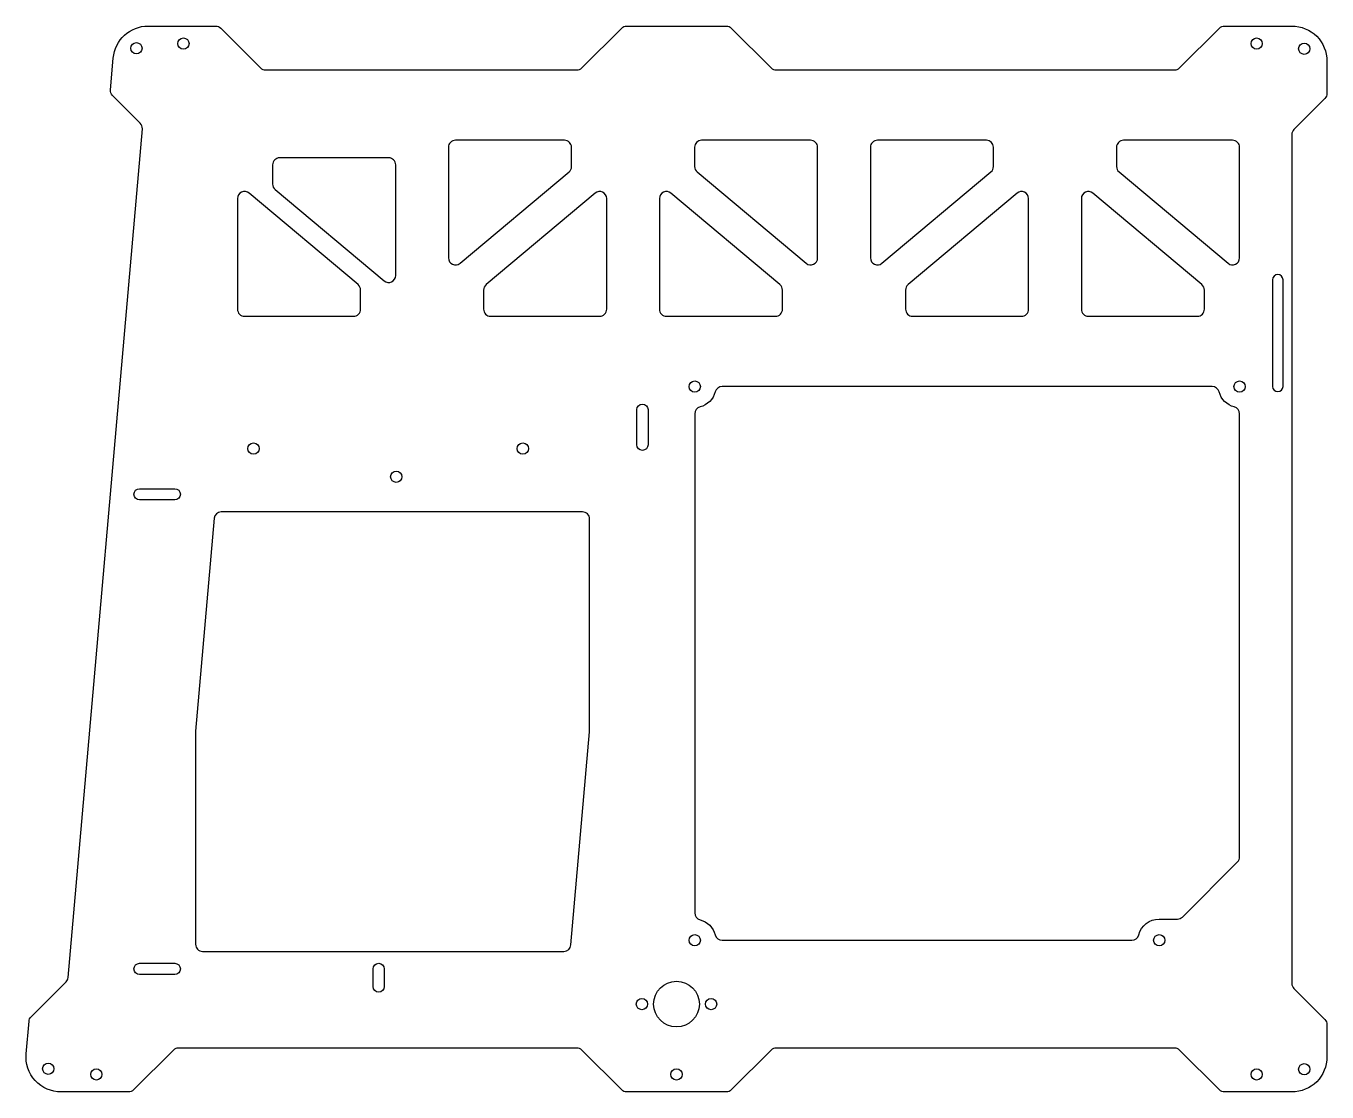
# Model space of a CAD drawing. Header units: millimetres. Extents: x -370 to 0, y 0 to 303.
import ezdxf

# ---------------------------------------------------------------- set-up
doc = ezdxf.new("R2010")
doc.units = ezdxf.units.MM
doc.layers.get('0').update_dxf_attribs({"linetype": 'CONTINUOUS'})

msp = doc.modelspace()

# ---------------------------------------------------------------- linework, layer by layer
for points in [[(-345.4, 283.45, -0.221695), (-345.98, 285.04), (-345.19, 294.07, -0.388879), (-335.22, 303.2), (-316.05, 303.2, -0.198912), (-314.64, 302.61), (-303.31, 291.29, 0.198912), (-301.89, 290.7), (-213.33, 290.7, 0.198912), (-211.91, 291.29), (-200.59, 302.61, -0.198912), (-199.17, 303.2), (-170.83, 303.2, -0.198912), (-169.41, 302.61), (-158.09, 291.29, 0.198912), (-156.67, 290.7), (-43.33, 290.7, 0.198912), (-41.91, 291.29), (-30.59, 302.61, -0.198912), (-29.17, 303.2), (-10, 303.2, -0.414214), (0, 293.2), (0, 284.03, -0.198912), (-0.59, 282.61), (-9.41, 273.79, 0.198912), (-10, 272.37), (-10, 30.83, 0.198912), (-9.41, 29.41), (-0.59, 20.59, -0.198912), (0, 19.17), (0, 10, -0.414214), (-10, 0), (-29.17, 0, -0.198912), (-30.59, 0.59), (-41.91, 11.91, 0.198912), (-43.33, 12.5), (-156.67, 12.5, 0.198912), (-158.09, 11.91), (-169.41, 0.59, -0.198912), (-170.83, 0), (-199.17, 0, -0.198912), (-200.59, 0.59), (-211.91, 11.91, 0.198912), (-213.33, 12.5), (-326.67, 12.5, 0.198912), (-328.09, 11.91), (-339.41, 0.59, -0.198912), (-340.83, 0), (-360, 0, -0.440011), (-369.96, 10.87), (-369.15, 20.11, -0.176327), (-368.58, 21.35), (-358.6, 31.32, 0.176327), (-358.03, 32.56), (-336.91, 273.95, 0.221695), (-337.49, 275.54)], [(-216.86, 270.7), (-247.86, 270.7, 0.414214), (-249.86, 268.7), (-249.86, 237.23, 0.63707), (-246.57, 235.7), (-215.57, 261.71, 0.221695), (-214.86, 263.24), (-214.86, 268.7, 0.414214)], [(-179.15, 261.71), (-148.15, 235.7, 0.63707), (-144.86, 237.23), (-144.86, 268.7, 0.414214), (-146.86, 270.7), (-177.86, 270.7, 0.414214), (-179.86, 268.7), (-179.86, 263.24, 0.221695)], [(-94.86, 263.24), (-94.86, 268.7, 0.414214), (-96.86, 270.7), (-127.86, 270.7, 0.414214), (-129.86, 268.7), (-129.86, 237.23, 0.63707), (-126.57, 235.7), (-95.57, 261.71, 0.221695)], [(-26.86, 270.7), (-57.86, 270.7, 0.414214), (-59.86, 268.7), (-59.86, 263.24, 0.221695), (-59.15, 261.71), (-28.15, 235.7, 0.63707), (-24.86, 237.23), (-24.86, 268.7, 0.414214)], [(-299.15, 256.71), (-268.15, 230.7, 0.63707), (-264.86, 232.23), (-264.86, 263.7, 0.414214), (-266.86, 265.7), (-297.86, 265.7, 0.414214), (-299.86, 263.7), (-299.86, 258.24, 0.221695)], [(-274.86, 222.65), (-274.86, 228.11, 0.221695), (-275.57, 229.64), (-306.57, 255.65, 0.63707), (-309.86, 254.12), (-309.86, 222.65, 0.414214), (-307.86, 220.65), (-276.86, 220.65, 0.414214)], [(-239.86, 228.11), (-239.86, 222.65, 0.414214), (-237.86, 220.65), (-206.86, 220.65, 0.414214), (-204.86, 222.65), (-204.86, 254.12, 0.63707), (-208.15, 255.65), (-239.15, 229.64, 0.221695)], [(-154.86, 222.65), (-154.86, 228.11, 0.221695), (-155.57, 229.64), (-186.57, 255.65, 0.63707), (-189.86, 254.12), (-189.86, 222.65, 0.414214), (-187.86, 220.65), (-156.86, 220.65, 0.414214)], [(-119.86, 228.11), (-119.86, 222.65, 0.414214), (-117.86, 220.65), (-86.86, 220.65, 0.414214), (-84.86, 222.65), (-84.86, 254.12, 0.63707), (-88.15, 255.65), (-119.15, 229.64, 0.221695)], [(-34.86, 222.65), (-34.86, 228.11, 0.221695), (-35.57, 229.64), (-66.57, 255.65, 0.63707), (-69.86, 254.12), (-69.86, 222.65, 0.414214), (-67.86, 220.65), (-36.86, 220.65, 0.414214)], [(-15.5, 231.03), (-15.5, 200.71, 1), (-12.5, 200.71), (-12.5, 231.03, 1)], [(-41.13, 49.76), (-25.45, 65.44, 0.198912), (-24.86, 66.86), (-24.86, 192.9, 0.341999), (-26.36, 194.84, -0.272842), (-30.67, 199.15, 0.341999), (-32.61, 200.65), (-172.05, 200.65, 0.341999), (-173.99, 199.15, -0.272842), (-178.3, 194.84, 0.341999), (-179.8, 192.9), (-179.8, 50.92, 0.341999), (-178.3, 48.98, -0.272842), (-173.99, 44.67, 0.341999), (-172.05, 43.17), (-55.47, 43.17, 0.341999), (-53.53, 44.67, -0.341999), (-47.72, 49.17), (-42.55, 49.17, 0.198912)], [(-196.3, 194.08, -1), (-193.1, 194.08), (-193.1, 184.08, -1), (-196.3, 184.08)], [(-327.7, 171.6, -1), (-327.7, 168.4), (-337.7, 168.4, -1), (-337.7, 171.6)], [(-321.79, 102.41), (-321.79, 42, 0.414214), (-319.79, 40), (-217, 40, 0.388879), (-215.01, 41.83), (-209.71, 102.41, 0.02182), (-209.7, 102.59), (-209.7, 163, 0.414214), (-211.7, 165), (-314.49, 165, 0.388879), (-316.48, 163.17), (-321.79, 102.59, 0.02182)], [(-337.7, 33.4, -1), (-337.7, 36.6), (-327.7, 36.6, -1), (-327.7, 33.4)], [(-271.3, 35, -1), (-268.1, 35), (-268.1, 30, -1), (-271.3, 30)]]:
    msp.add_lwpolyline(points, format="xyb", close=True)
for centre, radius in [((-325.22, 298.2), 1.6), ((-20, 298.2), 1.6), ((-338.6, 296.89), 1.6), ((-6.46, 296.74), 1.6), ((-179.8, 200.65), 1.6), ((-24.86, 200.65), 1.6), ((-305.3, 183), 1.6), ((-228.7, 183), 1.6), ((-264.7, 175), 1.6), ((-179.8, 43.17), 1.6), ((-47.72, 43.17), 1.6), ((-185, 25), 6.5), ((-194.85, 25), 1.6), ((-175.15, 25), 1.6), ((-363.69, 6.62), 1.6), ((-6.46, 6.46), 1.6), ((-350, 5), 1.6), ((-185, 5), 1.6), ((-20, 5), 1.6)]:
    msp.add_circle(centre, radius)

doc.saveas('drawing.dxf')
